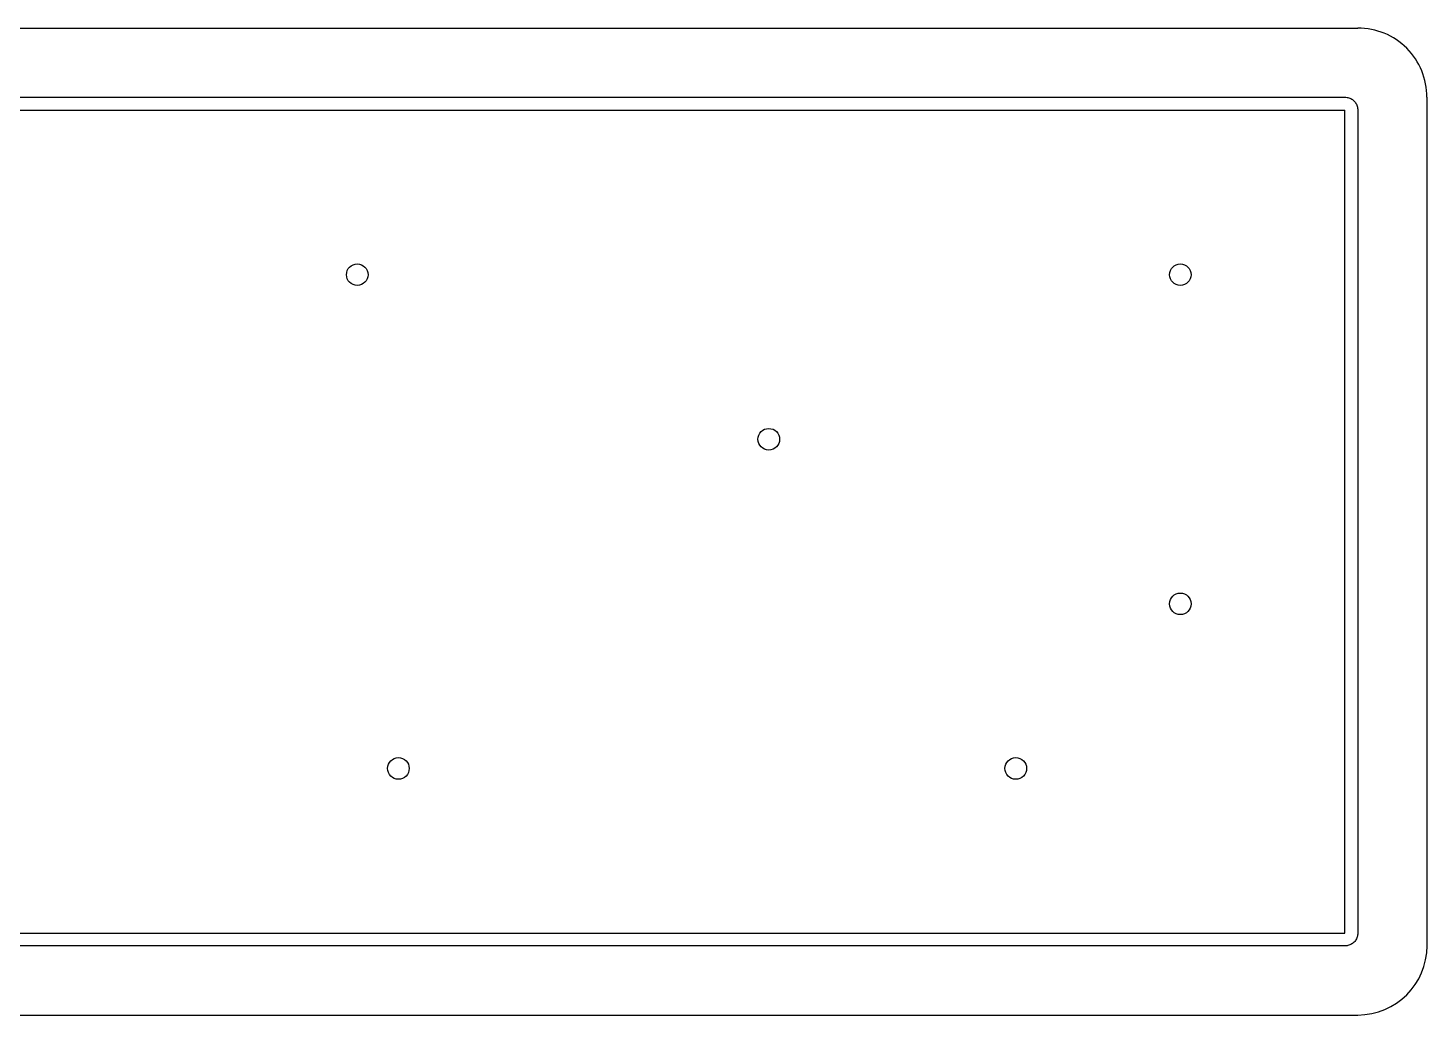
# Model space of a CAD drawing. Header units: inches. Extents: x -8 to 316, y -8 to 106.
# Drawn here: x 154 to 315.9, y -7.9 to 106.3 of the extents above; entities that cross this region are included whole.
import ezdxf

# ---------------------------------------------------------------- set-up
doc = ezdxf.new("R2010")
doc.units = ezdxf.units.IN
doc.header["$MEASUREMENT"] = 0
doc.layers.add('SLD-0', color=179, linetype='Continuous')
doc.layers.add('SLD-0_0', color=179, linetype='Continuous')

msp = doc.modelspace()

# ---------------------------------------------------------------- linework, layer by layer
at = {"layer": 'SLD-0', "color": 179}
for p, q in [((1.58, 98.33), (306.38, 98.33)), ((306.38, 98.33), (306.5, 98.33)), ((306.5, 98.33), (306.62, 98.31)), ((306.62, 98.31), (306.73, 98.29)), ((306.73, 98.29), (306.84, 98.26)), ((306.84, 98.26), (306.95, 98.22)), ((306.95, 98.22), (307.06, 98.17)), ((307.06, 98.17), (307.16, 98.11)), ((307.16, 98.11), (307.26, 98.05)), ((307.26, 98.05), (307.35, 97.97)), ((307.35, 97.97), (307.44, 97.89)), ((307.44, 97.89), (307.52, 97.81)), ((307.52, 97.81), (307.59, 97.72)), ((307.59, 97.72), (307.65, 97.62)), ((307.65, 97.62), (307.71, 97.52)), ((307.71, 97.52), (307.76, 97.41)), ((307.76, 97.41), (307.8, 97.3)), ((307.8, 97.3), (307.83, 97.19)), ((307.83, 97.19), (307.85, 97.07)), ((307.85, 97.07), (307.87, 96.96)), ((307.87, 96.96), (307.87, 96.84)), ((307.87, 96.84), (307.87, 1.59)), ((306.38, 0.1), (1.58, 0.1)), ((306.5, 0.11), (306.38, 0.1)), ((306.62, 0.12), (306.5, 0.11)), ((306.73, 0.14), (306.62, 0.12)), ((306.84, 0.18), (306.73, 0.14)), ((306.95, 0.22), (306.84, 0.18)), ((307.06, 0.27), (306.95, 0.22)), ((307.16, 0.32), (307.06, 0.27)), ((307.26, 0.39), (307.16, 0.32)), ((307.35, 0.46), (307.26, 0.39)), ((307.44, 0.54), (307.35, 0.46)), ((307.52, 0.62), (307.44, 0.54)), ((307.59, 0.72), (307.52, 0.62)), ((307.65, 0.81), (307.59, 0.72)), ((307.71, 0.92), (307.65, 0.81)), ((307.76, 1.02), (307.71, 0.92)), ((307.8, 1.13), (307.76, 1.02)), ((307.83, 1.24), (307.8, 1.13)), ((307.85, 1.36), (307.83, 1.24)), ((307.87, 1.47), (307.85, 1.36)), ((307.87, 1.59), (307.87, 1.47))]:
    msp.add_line(p, q, dxfattribs=at)
at = {"layer": 'SLD-0'}
for centre in [(192.09, 77.79), (287.33, 77.79), (239.71, 58.74), (287.33, 39.69), (196.85, 20.64), (268.29, 20.64)]:
    msp.add_circle(centre, 1.25, dxfattribs=at)
at = {"layer": 'SLD-0_0'}
for p, q in [((0.11, 106.34), (307.87, 106.34)), ((315.88, 0.11), (315.88, 98.33)), ((44.68, 96.84), (306.38, 96.84)), ((306.38, 1.59), (306.38, 96.84)), ((1.58, 1.59), (306.38, 1.59)), ((0.1, -7.9), (307.87, -7.9))]:
    msp.add_line(p, q, dxfattribs=at)
for centre, radius, start, end in [((307.87, 98.34), 8, 359.8997, 90.0001), ((307.87, 0.11), 8.01, 270, 0)]:
    msp.add_arc(centre, radius, start, end, dxfattribs=at)

doc.saveas('drawing.dxf')
